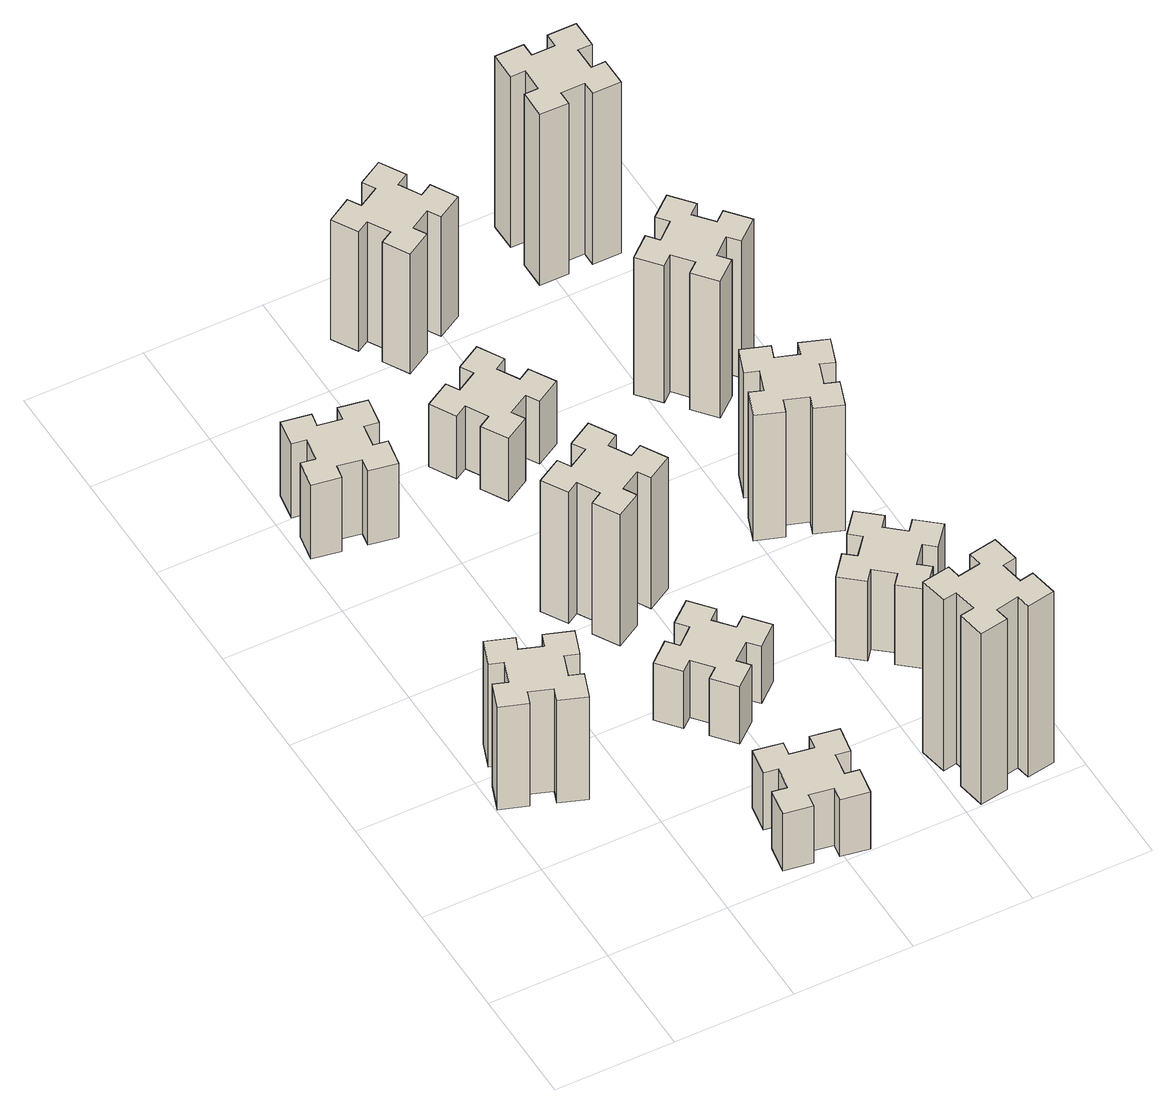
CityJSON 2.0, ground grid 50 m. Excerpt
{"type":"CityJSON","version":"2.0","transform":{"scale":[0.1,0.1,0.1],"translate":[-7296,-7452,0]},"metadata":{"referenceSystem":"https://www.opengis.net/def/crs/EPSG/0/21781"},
"CityObjects":{
"building1":{"type":"Building","attributes":{"class":"1000","function":"1000","usage":"1000","yearOfConstruction":2016,"roofType":"1000","measuredHeight":54,"storeysAboveGround":30,"storeysBelowGround":0},"geometry":[{"type":"Solid","lod":"1","boundaries":[[[[0,1,2,3,4,5,6,7,8,9,10,11,12,13,14,15,16,17,18,19]],[[17,16,20,21]],[[16,15,22,20]],[[15,14,23,22]],[[14,13,24,23]],[[13,12,25,24]],[[12,11,26,25]],[[11,10,27,26]],[[10,9,28,27]],[[9,8,29,28]],[[8,7,30,29]],[[7,6,31,30]],[[6,5,32,31]],[[5,4,33,32]],[[4,3,34,33]],[[3,2,35,34]],[[2,1,36,35]],[[1,0,37,36]],[[0,19,38,37]],[[19,18,39,38]],[[18,17,21,39]],[[24,25,26,27,28,29,30,31,32,33,34,35,36,37,38,39,21,20,22,23]]]]}]},
"building2":{"type":"Building","attributes":{"class":"1000","function":"1000","usage":"1000","yearOfConstruction":2016,"roofType":"1000","measuredHeight":39,"storeysAboveGround":30,"storeysBelowGround":0},"geometry":[{"type":"Solid","lod":"1","boundaries":[[[[40,41,42,43,44,45,46,47,48,49,50,51,52,53,54,55,56,57,58,59]],[[57,56,60,61]],[[56,55,62,60]],[[55,54,63,62]],[[54,53,64,63]],[[53,52,65,64]],[[52,51,66,65]],[[51,50,67,66]],[[50,49,68,67]],[[49,48,69,68]],[[48,47,70,69]],[[47,46,71,70]],[[46,45,72,71]],[[45,44,73,72]],[[44,43,74,73]],[[43,42,75,74]],[[42,41,76,75]],[[41,40,77,76]],[[40,59,78,77]],[[59,58,79,78]],[[58,57,61,79]],[[64,65,66,67,68,69,70,71,72,73,74,75,76,77,78,79,61,60,62,63]]]]}]},
"building3":{"type":"Building","attributes":{"class":"1000","function":"1000","usage":"1000","yearOfConstruction":2016,"roofType":"1000","measuredHeight":30,"storeysAboveGround":30,"storeysBelowGround":0},"geometry":[{"type":"Solid","lod":"1","boundaries":[[[[80,81,82,83,84,85,86,87,88,89,90,91,92,93,94,95,96,97,98,99]],[[97,96,100,101]],[[96,95,102,100]],[[95,94,103,102]],[[94,93,104,103]],[[93,92,105,104]],[[92,91,106,105]],[[91,90,107,106]],[[90,89,108,107]],[[89,88,109,108]],[[88,87,110,109]],[[87,86,111,110]],[[86,85,112,111]],[[85,84,113,112]],[[84,83,114,113]],[[83,82,115,114]],[[82,81,116,115]],[[81,80,117,116]],[[80,99,118,117]],[[99,98,119,118]],[[98,97,101,119]],[[104,105,106,107,108,109,110,111,112,113,114,115,116,117,118,119,101,100,102,103]]]]}]},
"building4":{"type":"Building","attributes":{"class":"1000","function":"1000","usage":"1000","yearOfConstruction":2016,"roofType":"1000","measuredHeight":30,"storeysAboveGround":30,"storeysBelowGround":0},"geometry":[{"type":"Solid","lod":"1","boundaries":[[[[120,121,122,123,124,125,126,127,128,129,130,131,132,133,134,135,136,137,138,139]],[[137,136,140,141]],[[136,135,142,140]],[[135,134,143,142]],[[134,133,144,143]],[[133,132,145,144]],[[132,131,146,145]],[[131,130,147,146]],[[130,129,148,147]],[[129,128,149,148]],[[128,127,150,149]],[[127,126,151,150]],[[126,125,152,151]],[[125,124,153,152]],[[124,123,154,153]],[[123,122,155,154]],[[122,121,156,155]],[[121,120,157,156]],[[120,139,158,157]],[[139,138,159,158]],[[138,137,141,159]],[[144,145,146,147,148,149,150,151,152,153,154,155,156,157,158,159,141,140,142,143]]]]}]},
"building5":{"type":"Building","attributes":{"class":"1000","function":"1000","usage":"1000","yearOfConstruction":2016,"roofType":"1000","measuredHeight":69,"storeysAboveGround":30,"storeysBelowGround":0},"geometry":[{"type":"Solid","lod":"1","boundaries":[[[[160,161,162,163,164,165,166,167,168,169,170,171,172,173,174,175,176,177,178,179]],[[177,176,180,181]],[[176,175,182,180]],[[175,174,183,182]],[[174,173,184,183]],[[173,172,185,184]],[[172,171,186,185]],[[171,170,187,186]],[[170,169,188,187]],[[169,168,189,188]],[[168,167,190,189]],[[167,166,191,190]],[[166,165,192,191]],[[165,164,193,192]],[[164,163,194,193]],[[163,162,195,194]],[[162,161,196,195]],[[161,160,197,196]],[[160,179,198,197]],[[179,178,199,198]],[[178,177,181,199]],[[184,185,186,187,188,189,190,191,192,193,194,195,196,197,198,199,181,180,182,183]]]]}]},
"building6":{"type":"Building","attributes":{"class":"1000","function":"1000","usage":"1000","yearOfConstruction":2016,"roofType":"1000","measuredHeight":33,"storeysAboveGround":30,"storeysBelowGround":0},"geometry":[{"type":"Solid","lod":"1","boundaries":[[[[200,201,202,203,204,205,206,207,208,209,210,211,212,213,214,215,216,217,218,219]],[[217,216,220,221]],[[216,215,222,220]],[[215,214,223,222]],[[214,213,224,223]],[[213,212,225,224]],[[212,211,226,225]],[[211,210,227,226]],[[210,209,228,227]],[[209,208,229,228]],[[208,207,230,229]],[[207,206,231,230]],[[206,205,232,231]],[[205,204,233,232]],[[204,203,234,233]],[[203,202,235,234]],[[202,201,236,235]],[[201,200,237,236]],[[200,219,238,237]],[[219,218,239,238]],[[218,217,221,239]],[[224,225,226,227,228,229,230,231,232,233,234,235,236,237,238,239,221,220,222,223]]]]}]},
"building7":{"type":"Building","attributes":{"class":"1000","function":"1000","usage":"1000","yearOfConstruction":2016,"roofType":"1000","measuredHeight":90,"storeysAboveGround":30,"storeysBelowGround":0},"geometry":[{"type":"Solid","lod":"1","boundaries":[[[[240,241,242,243,244,245,246,247,248,249,250,251,252,253,254,255,256,257,258,259]],[[257,256,260,261]],[[256,255,262,260]],[[255,254,263,262]],[[254,253,264,263]],[[253,252,265,264]],[[252,251,266,265]],[[251,250,267,266]],[[250,249,268,267]],[[249,248,269,268]],[[248,247,270,269]],[[247,246,271,270]],[[246,245,272,271]],[[245,244,273,272]],[[244,243,274,273]],[[243,242,275,274]],[[242,241,276,275]],[[241,240,277,276]],[[240,259,278,277]],[[259,258,279,278]],[[258,257,261,279]],[[264,265,266,267,268,269,270,271,272,273,274,275,276,277,278,279,261,260,262,263]]]]}]},
"building8":{"type":"Building","attributes":{"class":"1000","function":"1000","usage":"1000","yearOfConstruction":2016,"roofType":"1000","measuredHeight":63,"storeysAboveGround":30,"storeysBelowGround":0},"geometry":[{"type":"Solid","lod":"1","boundaries":[[[[280,281,282,283,284,285,286,287,288,289,290,291,292,293,294,295,296,297,298,299]],[[297,296,300,301]],[[296,295,302,300]],[[295,294,303,302]],[[294,293,304,303]],[[293,292,305,304]],[[292,291,306,305]],[[291,290,307,306]],[[290,289,308,307]],[[289,288,309,308]],[[288,287,310,309]],[[287,286,311,310]],[[286,285,312,311]],[[285,284,313,312]],[[284,283,314,313]],[[283,282,315,314]],[[282,281,316,315]],[[281,280,317,316]],[[280,299,318,317]],[[299,298,319,318]],[[298,297,301,319]],[[304,305,306,307,308,309,310,311,312,313,314,315,316,317,318,319,301,300,302,303]]]]}]},
"building9":{"type":"Building","attributes":{"class":"1000","function":"1000","usage":"1000","yearOfConstruction":2016,"roofType":"1000","measuredHeight":42,"storeysAboveGround":30,"storeysBelowGround":0},"geometry":[{"type":"Solid","lod":"1","boundaries":[[[[320,321,322,323,324,325,326,327,328,329,330,331,332,333,334,335,336,337,338,339]],[[337,336,340,341]],[[336,335,342,340]],[[335,334,343,342]],[[334,333,344,343]],[[333,332,345,344]],[[332,331,346,345]],[[331,330,347,346]],[[330,329,348,347]],[[329,328,349,348]],[[328,327,350,349]],[[327,326,351,350]],[[326,325,352,351]],[[325,324,353,352]],[[324,323,354,353]],[[323,322,355,354]],[[322,321,356,355]],[[321,320,357,356]],[[320,339,358,357]],[[339,338,359,358]],[[338,337,341,359]],[[344,345,346,347,348,349,350,351,352,353,354,355,356,357,358,359,341,340,342,343]]]]}]},
"building10":{"type":"Building","attributes":{"class":"1000","function":"1000","usage":"1000","yearOfConstruction":2016,"roofType":"1000","measuredHeight":66,"storeysAboveGround":30,"storeysBelowGround":0},"geometry":[{"type":"Solid","lod":"1","boundaries":[[[[360,361,362,363,364,365,366,367,368,369,370,371,372,373,374,375,376,377,378,379]],[[377,376,380,381]],[[376,375,382,380]],[[375,374,383,382]],[[374,373,384,383]],[[373,372,385,384]],[[372,371,386,385]],[[371,370,387,386]],[[370,369,388,387]],[[369,368,389,388]],[[368,367,390,389]],[[367,366,391,390]],[[366,365,392,391]],[[365,364,393,392]],[[364,363,394,393]],[[363,362,395,394]],[[362,361,396,395]],[[361,360,397,396]],[[360,379,398,397]],[[379,378,399,398]],[[378,377,381,399]],[[384,385,386,387,388,389,390,391,392,393,394,395,396,397,398,399,381,380,382,383]]]]}]},
"building11":{"type":"Building","attributes":{"class":"1000","function":"1000","usage":"1000","yearOfConstruction":2016,"roofType":"1000","measuredHeight":72,"storeysAboveGround":30,"storeysBelowGround":0},"geometry":[{"type":"Solid","lod":"1","boundaries":[[[[400,401,402,403,404,405,406,407,408,409,410,411,412,413,414,415,416,417,418,419]],[[417,416,420,421]],[[416,415,422,420]],[[415,414,423,422]],[[414,413,424,423]],[[413,412,425,424]],[[412,411,426,425]],[[411,410,427,426]],[[410,409,428,427]],[[409,408,429,428]],[[408,407,430,429]],[[407,406,431,430]],[[406,405,432,431]],[[405,404,433,432]],[[404,403,434,433]],[[403,402,435,434]],[[402,401,436,435]],[[401,400,437,436]],[[400,419,438,437]],[[419,418,439,438]],[[418,417,421,439]],[[424,425,426,427,428,429,430,431,432,433,434,435,436,437,438,439,421,420,422,423]]]]}]},
"building12":{"type":"Building","attributes":{"class":"1000","function":"1000","usage":"1000","yearOfConstruction":2016,"roofType":"1000","measuredHeight":90,"storeysAboveGround":30,"storeysBelowGround":0},"geometry":[{"type":"Solid","lod":"1","boundaries":[[[[440,441,442,443,444,445,446,447,448,449,450,451,452,453,454,455,456,457,458,459]],[[457,456,460,461]],[[456,455,462,460]],[[455,454,463,462]],[[454,453,464,463]],[[453,452,465,464]],[[452,451,466,465]],[[451,450,467,466]],[[450,449,468,467]],[[449,448,469,468]],[[448,447,470,469]],[[447,446,471,470]],[[446,445,472,471]],[[445,444,473,472]],[[444,443,474,473]],[[443,442,475,474]],[[442,441,476,475]],[[441,440,477,476]],[[440,459,478,477]],[[459,458,479,478]],[[458,457,461,479]],[[464,465,466,467,468,469,470,471,472,473,474,475,476,477,478,479,461,460,462,463]]]]}]}
},
"vertices":[
[139,1030,0],[105,936,0],[49,957,0],[7,844,0],[120,803,0],[141,859,0],[235,825,0],[214,769,0],[327,727,0],[368,840,0],[312,861,0],[346,955,0],[402,934,0],[443,1047,0],[330,1088,0],[310,1032,0],[216,1066,0],[237,1122,0],[124,1163,0],[83,1050,0],[216,1066,540],[237,1122,540],[310,1032,540],[330,1088,540],[443,1047,540],[402,934,540],[346,955,540],[312,861,540],[368,840,540],[327,727,540],[214,769,540],[235,825,540],[141,859,540],[120,803,540],[7,844,540],[49,957,540],[105,936,540],[139,1030,540],[83,1050,540],[124,1163,540],
[157,2326,0],[255,2308,0],[245,2249,0],[363,2228,0],[384,2347,0],[325,2357,0],[342,2455,0],[401,2445,0],[422,2563,0],[304,2584,0],[294,2525,0],[195,2542,0],[206,2601,0],[87,2622,0],[67,2504,0],[126,2494,0],[108,2395,0],[49,2406,0],[28,2287,0],[147,2267,0],[108,2395,390],[49,2406,390],[126,2494,390],[67,2504,390],[87,2622,390],[206,2601,390],[195,2542,390],[294,2525,390],[304,2584,390],[422,2563,390],[401,2445,390],[342,2455,390],[325,2357,390],[384,2347,390],[363,2228,390],[245,2249,390],[255,2308,390],[157,2326,390],[147,2267,390],[28,2287,390],
[866,274,0],[848,175,0],[789,186,0],[768,67,0],[887,47,0],[897,106,0],[995,88,0],[985,29,0],[1103,8,0],[1124,127,0],[1065,137,0],[1082,235,0],[1141,225,0],[1162,343,0],[1044,364,0],[1034,305,0],[935,322,0],[946,381,0],[827,402,0],[807,284,0],[935,322,300],[946,381,300],[1034,305,300],[1044,364,300],[1162,343,300],[1141,225,300],[1082,235,300],[1065,137,300],[1124,127,300],[1103,8,300],[985,29,300],[995,88,300],[897,106,300],[887,47,300],[768,67,300],[789,186,300],[848,175,300],[866,274,300],[807,284,300],[827,402,300],
[998,829,0],[1074,893,0],[1113,847,0],[1205,924,0],[1128,1016,0],[1082,978,0],[1017,1054,0],[1063,1093,0],[986,1185,0],[894,1108,0],[933,1062,0],[856,997,0],[818,1043,0],[726,966,0],[803,874,0],[849,913,0],[913,836,0],[867,798,0],[944,706,0],[1036,783,0],[913,836,300],[867,798,300],[849,913,300],[803,874,300],[726,966,300],[818,1043,300],[856,997,300],[933,1062,300],[894,1108,300],[986,1185,300],[1063,1093,300],[1017,1054,300],[1082,978,300],[1128,1016,300],[1205,924,300],[1113,847,300],[1074,893,300],[998,829,300],[1036,783,300],[944,706,300],
[745,1574,0],[795,1487,0],[743,1457,0],[803,1353,0],[907,1413,0],[877,1465,0],[964,1515,0],[994,1463,0],[1098,1523,0],[1038,1627,0],[986,1597,0],[936,1684,0],[988,1714,0],[928,1818,0],[824,1758,0],[854,1706,0],[767,1656,0],[737,1708,0],[633,1648,0],[693,1544,0],[767,1656,690],[737,1708,690],[854,1706,690],[824,1758,690],[928,1818,690],[988,1714,690],[936,1684,690],[986,1597,690],[1038,1627,690],[1098,1523,690],[994,1463,690],[964,1515,690],[877,1465,690],[907,1413,690],[803,1353,690],[743,1457,690],[795,1487,690],[745,1574,690],[693,1544,690],[633,1648,690],
[745,2414,0],[795,2327,0],[743,2297,0],[803,2193,0],[907,2253,0],[877,2305,0],[964,2355,0],[994,2303,0],[1098,2363,0],[1038,2467,0],[986,2437,0],[936,2524,0],[988,2554,0],[928,2658,0],[824,2598,0],[854,2546,0],[767,2496,0],[737,2548,0],[633,2488,0],[693,2384,0],[767,2496,330],[737,2548,330],[854,2546,330],[824,2598,330],[928,2658,330],[988,2554,330],[936,2524,330],[986,2437,330],[1038,2467,330],[1098,2363,330],[994,2303,330],[964,2355,330],[877,2305,330],[907,2253,330],[803,2193,330],[743,2297,330],[795,2327,330],[745,2414,330],[693,2384,330],[633,2488,330],
[1735,322,0],[1637,305,0],[1627,364,0],[1508,343,0],[1529,225,0],[1588,235,0],[1606,137,0],[1547,127,0],[1567,8,0],[1686,29,0],[1675,88,0],[1774,106,0],[1784,47,0],[1902,67,0],[1881,186,0],[1822,175,0],[1805,274,0],[1864,284,0],[1843,402,0],[1725,381,0],[1805,274,900],[1864,284,900],[1822,175,900],[1881,186,900],[1902,67,900],[1784,47,900],[1774,106,900],[1675,88,900],[1686,29,900],[1567,8,900],[1547,127,900],[1606,137,900],[1588,235,900],[1529,225,900],[1508,343,900],[1627,364,900],[1637,305,900],[1735,322,900],[1725,381,900],[1843,402,900],
[986,3177,0],[936,3264,0],[988,3294,0],[928,3398,0],[824,3338,0],[854,3286,0],[767,3236,0],[737,3288,0],[633,3228,0],[693,3124,0],[745,3154,0],[795,3067,0],[743,3037,0],[803,2933,0],[907,2993,0],[877,3045,0],[964,3095,0],[994,3043,0],[1098,3103,0],[1038,3207,0],[964,3095,630],[994,3043,630],[877,3045,630],[907,2993,630],[803,2933,630],[743,3037,630],[795,3067,630],[745,3154,630],[693,3124,630],[633,3228,630],[737,3288,630],[767,3236,630],[854,3286,630],[824,3338,630],[928,3398,630],[988,3294,630],[936,3264,630],[986,3177,630],[1038,3207,630],[1098,3103,630],
[1814,997,0],[1738,1062,0],[1776,1108,0],[1684,1185,0],[1607,1093,0],[1653,1054,0],[1589,978,0],[1543,1016,0],[1466,924,0],[1558,847,0],[1596,893,0],[1673,829,0],[1634,783,0],[1726,706,0],[1803,798,0],[1757,836,0],[1822,913,0],[1868,874,0],[1945,966,0],[1853,1043,0],[1822,913,420],[1868,874,420],[1757,836,420],[1803,798,420],[1726,706,420],[1634,783,420],[1673,829,420],[1596,893,420],[1558,847,420],[1466,924,420],[1543,1016,420],[1589,978,420],[1653,1054,420],[1607,1093,420],[1684,1185,420],[1776,1108,420],[1738,1062,420],[1814,997,420],[1853,1043,420],[1945,966,420],
[1790,1772,0],[1696,1806,0],[1717,1862,0],[1604,1903,0],[1563,1790,0],[1619,1770,0],[1585,1676,0],[1529,1697,0],[1487,1584,0],[1600,1543,0],[1621,1599,0],[1715,1565,0],[1694,1509,0],[1807,1467,0],[1848,1580,0],[1792,1601,0],[1826,1695,0],[1882,1674,0],[1923,1787,0],[1810,1828,0],[1826,1695,660],[1882,1674,660],[1792,1601,660],[1848,1580,660],[1807,1467,660],[1694,1509,660],[1715,1565,660],[1621,1599,660],[1600,1543,660],[1487,1584,660],[1529,1697,660],[1585,1676,660],[1619,1770,660],[1563,1790,660],[1604,1903,660],[1717,1862,660],[1696,1806,660],[1790,1772,660],[1810,1828,660],[1923,1787,660],
[1589,2393,0],[1653,2316,0],[1607,2278,0],[1684,2186,0],[1776,2263,0],[1738,2309,0],[1814,2373,0],[1853,2327,0],[1945,2404,0],[1868,2496,0],[1822,2458,0],[1757,2534,0],[1803,2573,0],[1726,2665,0],[1634,2588,0],[1673,2542,0],[1596,2477,0],[1558,2523,0],[1466,2446,0],[1543,2354,0],[1596,2477,720],[1558,2523,720],[1673,2542,720],[1634,2588,720],[1726,2665,720],[1803,2573,720],[1757,2534,720],[1822,2458,720],[1868,2496,720],[1945,2404,720],[1853,2327,720],[1814,2373,720],[1738,2309,720],[1776,2263,720],[1684,2186,720],[1607,2278,720],[1653,2316,720],[1589,2393,720],[1543,2354,720],[1466,2446,720],
[1555,3155,0],[1655,3155,0],[1655,3095,0],[1775,3095,0],[1775,3215,0],[1715,3215,0],[1715,3315,0],[1775,3315,0],[1775,3435,0],[1655,3435,0],[1655,3375,0],[1555,3375,0],[1555,3435,0],[1435,3435,0],[1435,3315,0],[1495,3315,0],[1495,3215,0],[1435,3215,0],[1435,3095,0],[1555,3095,0],[1495,3215,900],[1435,3215,900],[1495,3315,900],[1435,3315,900],[1435,3435,900],[1555,3435,900],[1555,3375,900],[1655,3375,900],[1655,3435,900],[1775,3435,900],[1775,3315,900],[1715,3315,900],[1715,3215,900],[1775,3215,900],[1775,3095,900],[1655,3095,900],[1655,3155,900],[1555,3155,900],[1555,3095,900],[1435,3095,900]
]}
